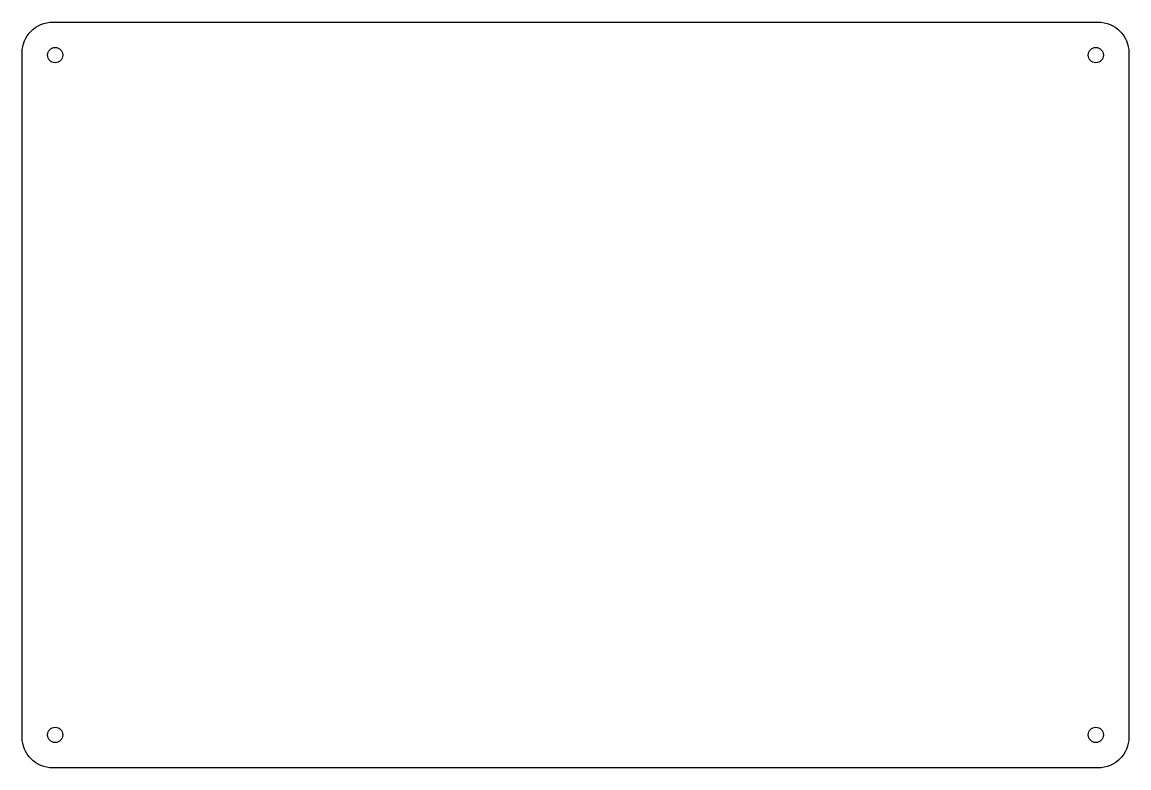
# Model space of a CAD drawing. Header units: millimetres. Extents: x -30 to 430, y -30 to 280.
import ezdxf

# ---------------------------------------------------------------- set-up
doc = ezdxf.new("R2010")
doc.units = ezdxf.units.MM
doc.layers.get('0').update_dxf_attribs({"linetype": 'CONTINUOUS'})

msp = doc.modelspace()

# ---------------------------------------------------------------- linework, layer by layer
msp.add_lwpolyline([(417.3, 280, -0.414214), (430, 267.3), (430, -17.3, -0.414214), (417.3, -30), (-17.3, -30, -0.414214), (-30, -17.3), (-30, 267.3, -0.414214), (-17.3, 280)], format="xyb", close=True)
for centre in [(-16.28, 266.28), (416.28, 266.28), (-16.28, -16.28), (416.28, -16.28)]:
    msp.add_circle(centre, 3.17)

doc.saveas('drawing.dxf')
